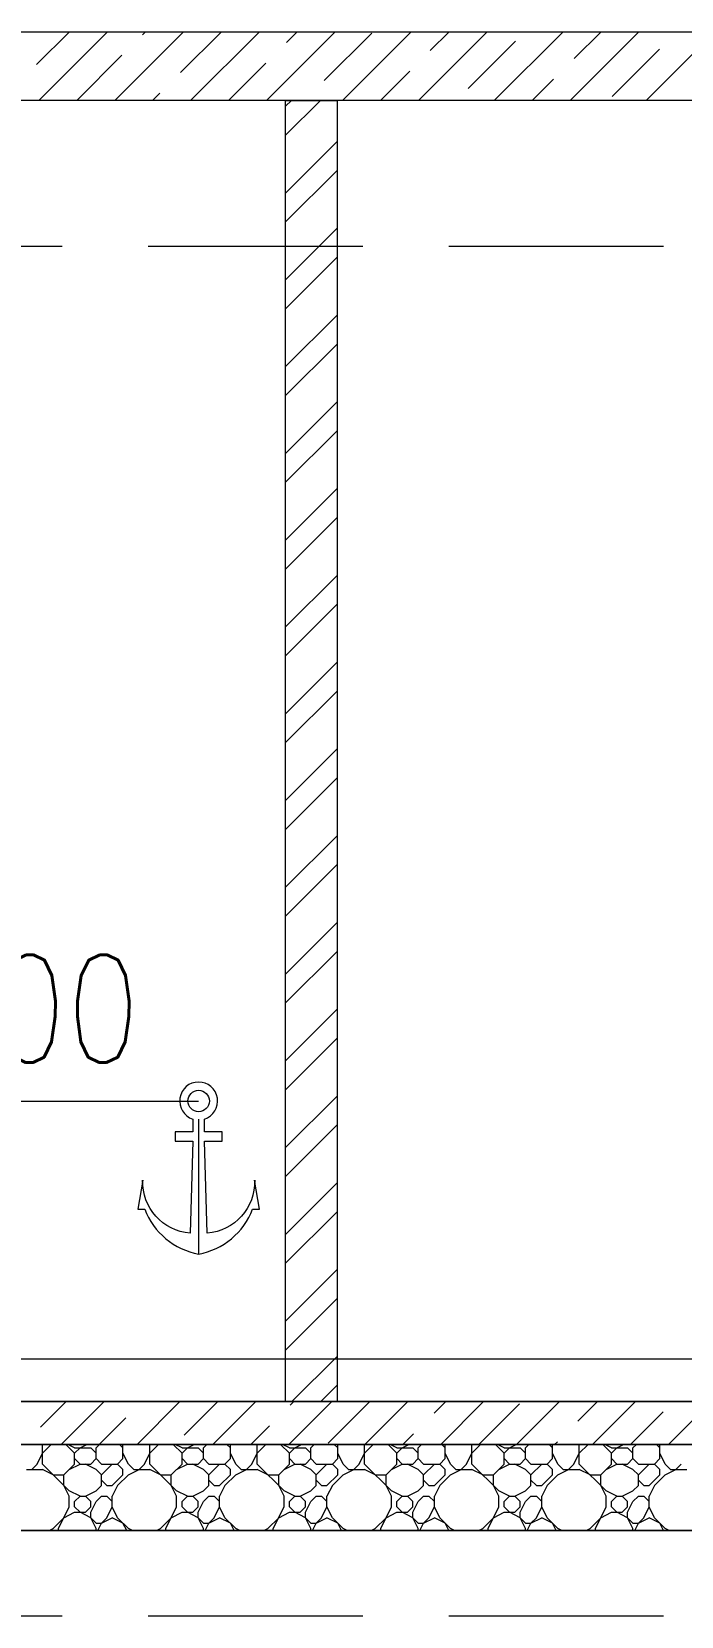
# Model space of a CAD drawing. Header units: millimetres. Extents: x 53645 to 137188, y 78097 to 135533.
# Drawn here: x 94348 to 95860, y 103080 to 106770 of the extents above; entities that cross this region are included whole.
import ezdxf

# ---------------------------------------------------------------- set-up
doc = ezdxf.new("R2010")
doc.units = ezdxf.units.MM
doc.linetypes.add('GOST2.303 4', pattern=[7, 5, -2, 0])
for name, color, linetype, lineweight in [('hatch', 7, 'Continuous', 5), ('mark', 174, 'Continuous', 15), ('Wall2', 5, 'Continuous', 5)]:
    doc.layers.add(name, color=color, linetype=linetype, lineweight=lineweight)
doc.styles.add('GOST 2.304', font='CS_Gost2304.shx', dxfattribs={"width": 0.8, "oblique": 15})

msp = doc.modelspace()

# ---------------------------------------------------------------- linework, layer by layer
at = {"layer": 'hatch', "color": 251, "ltscale": 100}
for points in [[(91368.8, 106769.9), (96418.8, 106769.9)], [(94938.8, 106609.9), (95058.8, 106609.9)], [(91368.8, 103579.9), (100018.8, 103579.9)], [(95058.8, 103579.9), (94938.8, 103579.9)], [(91368.8, 103480), (96418.8, 103479.9)], [(96418.8, 103479.9), (91368.8, 103479.9)]]:
    msp.add_lwpolyline(points, dxfattribs=at)
at = {"layer": 'hatch', "color": 251, "lineweight": 0, "ltscale": 100}
for points in [[(94359, 106693.2), (94435.8, 106769.9)], [(94364.1, 106609.9), (94524.1, 106769.9)], [(94540.9, 106609.9), (94700.9, 106769.9)], [(94605.6, 106763), (94612.5, 106769.9)], [(94694, 106674.6), (94789.3, 106769.9)], [(94717.7, 106609.9), (94877.7, 106769.9)], [(94894.5, 106609.9), (95054.5, 106769.9)], [(94940.6, 106744.5), (94966.1, 106769.9)], [(95029, 106656.1), (95139.5, 106766.6)], [(95071.2, 106609.9), (95231.2, 106769.9)], [(95248, 106609.9), (95408, 106769.9)], [(95275.6, 106725.9), (95319.6, 106769.9)], [(95424.8, 106609.9), (95584.8, 106769.9)], [(95601.6, 106609.9), (95761.6, 106769.9)], [(95610.6, 106707.3), (95673.2, 106769.9)], [(95778.4, 106609.9), (95938.4, 106769.9)], [(94452.5, 106609.9), (94557.9, 106715.3)], [(95364, 106637.5), (95474.5, 106748)], [(95699, 106619), (95809.5, 106729.4)], [(94806.1, 106609.9), (94892.9, 106696.7)], [(95159.6, 106609.9), (95227.9, 106678.2)], [(95513.2, 106609.9), (95562.9, 106659.6)], [(94629.3, 106609.9), (94646.3, 106626.9)], [(94367.9, 103520.1), (94427.7, 103579.9)], [(94416.1, 103479.9), (94516.1, 103579.9)], [(94592.9, 103479.9), (94692.9, 103579.9)], [(94702.8, 103501.5), (94781.3, 103579.9)], [(94769.7, 103479.9), (94869.7, 103579.9)], [(94946.5, 103479.9), (95046.5, 103579.9)], [(94949.4, 103571.3), (94958.1, 103579.9)], [(95037.8, 103482.9), (95134.8, 103579.9)], [(95123.2, 103479.9), (95223.2, 103579.9)], [(95284.4, 103552.8), (95311.6, 103579.9)], [(95300, 103479.9), (95400, 103579.9)], [(95476.8, 103479.9), (95576.8, 103579.9)], [(95619.4, 103534.2), (95665.2, 103579.9)], [(95653.6, 103479.9), (95753.6, 103579.9)], [(95830.3, 103479.9), (95930.3, 103579.9)], [(94504.5, 103479.9), (94566.7, 103542.2)], [(95388.4, 103479.9), (95483.3, 103574.9)], [(95741.9, 103479.9), (95818.3, 103556.3)], [(94858.1, 103479.9), (94901.7, 103523.6)], [(95211.6, 103479.9), (95236.7, 103505)], [(95565.2, 103479.9), (95571.7, 103486.5)]]:
    msp.add_lwpolyline(points, dxfattribs=at)
at = {"layer": 'hatch', "color": 251, "lineweight": 15, "ltscale": 100}
for points in [[(94938.8, 106596.2), (94952.6, 106609.9)], [(94938.8, 106528.8), (95020, 106609.9)], [(94938.8, 106394.1), (95058.8, 106514.1)], [(94938.8, 106326.8), (95058.8, 106446.8)], [(94938.8, 106192.1), (95058.8, 106312.1)], [(94938.8, 106124.7), (95058.8, 106244.7)], [(94938.8, 105990), (95058.8, 106110)], [(94938.8, 105922.6), (95058.8, 106042.6)], [(94938.8, 105787.9), (95058.8, 105907.9)], [(94938.8, 105720.6), (95058.8, 105840.6)], [(94938.8, 105585.9), (95058.8, 105705.9)], [(94938.8, 105518.5), (95058.8, 105638.5)], [(94938.8, 105383.8), (95058.8, 105503.8)], [(94938.8, 105316.5), (95058.8, 105436.5)], [(94938.8, 105181.8), (95058.8, 105301.8)], [(94938.8, 105114.4), (95058.8, 105234.4)], [(94938.8, 104979.7), (95058.8, 105099.7)], [(94938.8, 104912.4), (95058.8, 105032.4)], [(94938.8, 104777.7), (95058.8, 104897.7)], [(94938.8, 104710.3), (95058.8, 104830.3)], [(94938.8, 104575.6), (95058.8, 104695.6)], [(94938.8, 104508.3), (95058.8, 104628.3)], [(94938.8, 104373.5), (95058.8, 104493.5)], [(94938.8, 104306.2), (95058.8, 104426.2)], [(94938.8, 104171.5), (95058.8, 104291.5)], [(94938.8, 104104.1), (95058.8, 104224.1)], [(94938.8, 103969.4), (95058.8, 104089.4)], [(94938.8, 103902.1), (95058.8, 104022.1)], [(94938.8, 103767.4), (95058.8, 103887.4)], [(94938.8, 103700), (95058.8, 103820)], [(94953.5, 103579.9), (95058.8, 103685.3)], [(95020.8, 103579.9), (95058.8, 103618)], [(94372.7, 103434.6), (94372.7, 103479.9)], [(94372.7, 103459.6), (94393, 103479.9)], [(94447.7, 103459.6), (94427.3, 103479.9)], [(94447.7, 103472.1), (94432, 103479.9)], [(94447.7, 103472.1), (94485.2, 103472.1)], [(94447.7, 103459.6), (94460.2, 103472.1)], [(94460.2, 103472.1), (94475.8, 103479.9)], [(94497.7, 103459.6), (94485.2, 103472.1)], [(94497.7, 103472.1), (94505.5, 103479.9)], [(94497.7, 103447.1), (94497.7, 103472.1)], [(94560.2, 103472.1), (94552.3, 103479.9)], [(94560.2, 103447.1), (94560.2, 103479.9)], [(94622.7, 103434.6), (94622.7, 103479.9)], [(94622.7, 103459.6), (94643, 103479.9)], [(94697.7, 103459.6), (94677.3, 103479.9)], [(94697.7, 103472.1), (94682, 103479.9)], [(94697.7, 103472.1), (94735.2, 103472.1)], [(94697.7, 103459.6), (94710.2, 103472.1)], [(94710.2, 103472.1), (94725.8, 103479.9)], [(94747.7, 103459.6), (94735.2, 103472.1)], [(94747.7, 103472.1), (94755.5, 103479.9)], [(94747.7, 103447.1), (94747.7, 103472.1)], [(94810.2, 103472.1), (94802.3, 103479.9)], [(94810.2, 103447.1), (94810.2, 103479.9)], [(94872.7, 103434.6), (94872.7, 103479.9)], [(94872.7, 103459.6), (94893, 103479.9)], [(94947.7, 103459.6), (94927.3, 103479.9)], [(94947.7, 103472.1), (94932, 103479.9)], [(94947.7, 103472.1), (94985.2, 103472.1)], [(94947.7, 103459.6), (94960.2, 103472.1)], [(94960.2, 103472.1), (94975.8, 103479.9)], [(94997.7, 103459.6), (94985.2, 103472.1)], [(94997.7, 103472.1), (95005.5, 103479.9)], [(94997.7, 103447.1), (94997.7, 103472.1)], [(95060.2, 103472.1), (95052.3, 103479.9)], [(95060.2, 103447.1), (95060.2, 103479.9)], [(95122.7, 103434.6), (95122.7, 103479.9)], [(95122.7, 103459.6), (95143, 103479.9)], [(95197.7, 103459.6), (95177.3, 103479.9)], [(95197.7, 103472.1), (95182, 103479.9)], [(95197.7, 103472.1), (95235.2, 103472.1)], [(95197.7, 103459.6), (95210.2, 103472.1)], [(95210.2, 103472.1), (95225.8, 103479.9)], [(95247.7, 103459.6), (95235.2, 103472.1)], [(95247.7, 103472.1), (95255.5, 103479.9)], [(95247.7, 103447.1), (95247.7, 103472.1)], [(95310.2, 103472.1), (95302.3, 103479.9)], [(95310.2, 103447.1), (95310.2, 103479.9)], [(95372.7, 103434.6), (95372.7, 103479.9)], [(95372.7, 103459.6), (95393, 103479.9)], [(95447.7, 103459.6), (95427.3, 103479.9)], [(95447.7, 103472.1), (95432, 103479.9)], [(95447.7, 103472.1), (95485.2, 103472.1)], [(95447.7, 103459.6), (95460.2, 103472.1)], [(95460.2, 103472.1), (95475.8, 103479.9)], [(95497.7, 103459.6), (95485.2, 103472.1)], [(95497.7, 103472.1), (95505.5, 103479.9)], [(95497.7, 103447.1), (95497.7, 103472.1)], [(95560.2, 103472.1), (95552.3, 103479.9)], [(95560.2, 103447.1), (95560.2, 103479.9)], [(95622.7, 103434.6), (95622.7, 103479.9)], [(95622.7, 103459.6), (95643, 103479.9)], [(95697.7, 103459.6), (95677.3, 103479.9)], [(95697.7, 103472.1), (95682, 103479.9)], [(95697.7, 103472.1), (95735.2, 103472.1)], [(95697.7, 103459.6), (95710.2, 103472.1)], [(95710.2, 103472.1), (95725.8, 103479.9)], [(95747.7, 103459.6), (95735.2, 103472.1)], [(95747.7, 103472.1), (95755.5, 103479.9)], [(95747.7, 103447.1), (95747.7, 103472.1)], [(95810.2, 103472.1), (95802.3, 103479.9)], [(95810.2, 103447.1), (95810.2, 103479.9)], [(94347.7, 103422.1), (94360.2, 103434.6)], [(94360.2, 103434.6), (94372.7, 103459.6)], [(94435.2, 103372.1), (94372.7, 103434.6)], [(94422.7, 103409.6), (94447.7, 103434.6)], [(94435.2, 103422.1), (94460.2, 103434.6)], [(94447.7, 103434.6), (94447.7, 103459.6)], [(94460.2, 103434.6), (94447.7, 103447.1)], [(94460.2, 103434.6), (94485.2, 103434.6)], [(94497.7, 103422.1), (94472.7, 103434.6)], [(94485.2, 103434.6), (94497.7, 103447.1)], [(94510.2, 103434.6), (94497.7, 103447.1)], [(94510.2, 103434.6), (94547.7, 103434.6)], [(94510.2, 103409.6), (94535.2, 103434.6)], [(94547.7, 103434.6), (94560.2, 103447.1)], [(94560.2, 103422.1), (94547.7, 103434.6)], [(94572.7, 103434.6), (94560.2, 103459.6)], [(94585.2, 103422.1), (94572.7, 103434.6)], [(94597.7, 103422.1), (94610.2, 103434.6)], [(94610.2, 103434.6), (94622.7, 103459.6)], [(94685.2, 103372.1), (94622.7, 103434.6)], [(94672.7, 103409.6), (94697.7, 103434.6)], [(94685.2, 103422.1), (94710.2, 103434.6)], [(94697.7, 103434.6), (94697.7, 103459.6)], [(94710.2, 103434.6), (94697.7, 103447.1)], [(94710.2, 103434.6), (94735.2, 103434.6)], [(94747.7, 103422.1), (94722.7, 103434.6)], [(94735.2, 103434.6), (94747.7, 103447.1)], [(94760.2, 103434.6), (94747.7, 103447.1)], [(94760.2, 103434.6), (94797.7, 103434.6)], [(94760.2, 103409.6), (94785.2, 103434.6)], [(94797.7, 103434.6), (94810.2, 103447.1)], [(94810.2, 103422.1), (94797.7, 103434.6)], [(94822.7, 103434.6), (94810.2, 103459.6)], [(94835.2, 103422.1), (94822.7, 103434.6)], [(94847.7, 103422.1), (94860.2, 103434.6)], [(94860.2, 103434.6), (94872.7, 103459.6)], [(94935.2, 103372.1), (94872.7, 103434.6)], [(94922.7, 103409.6), (94947.7, 103434.6)], [(94935.2, 103422.1), (94960.2, 103434.6)], [(94947.7, 103434.6), (94947.7, 103459.6)], [(94960.2, 103434.6), (94947.7, 103447.1)], [(94960.2, 103434.6), (94985.2, 103434.6)], [(94997.7, 103422.1), (94972.7, 103434.6)], [(94985.2, 103434.6), (94997.7, 103447.1)], [(95010.2, 103434.6), (94997.7, 103447.1)], [(95010.2, 103434.6), (95047.7, 103434.6)], [(95010.2, 103409.6), (95035.2, 103434.6)], [(95047.7, 103434.6), (95060.2, 103447.1)], [(95060.2, 103422.1), (95047.7, 103434.6)], [(95072.7, 103434.6), (95060.2, 103459.6)], [(95085.2, 103422.1), (95072.7, 103434.6)], [(95097.7, 103422.1), (95110.2, 103434.6)], [(95110.2, 103434.6), (95122.7, 103459.6)], [(95185.2, 103372.1), (95122.7, 103434.6)], [(95172.7, 103409.6), (95197.7, 103434.6)], [(95185.2, 103422.1), (95210.2, 103434.6)], [(95197.7, 103434.6), (95197.7, 103459.6)], [(95210.2, 103434.6), (95197.7, 103447.1)], [(95210.2, 103434.6), (95235.2, 103434.6)], [(95247.7, 103422.1), (95222.7, 103434.6)], [(95235.2, 103434.6), (95247.7, 103447.1)], [(95260.2, 103434.6), (95247.7, 103447.1)], [(95260.2, 103434.6), (95297.7, 103434.6)], [(95260.2, 103409.6), (95285.2, 103434.6)], [(95297.7, 103434.6), (95310.2, 103447.1)], [(95310.2, 103422.1), (95297.7, 103434.6)], [(95322.7, 103434.6), (95310.2, 103459.6)], [(95335.2, 103422.1), (95322.7, 103434.6)], [(95347.7, 103422.1), (95360.2, 103434.6)], [(95360.2, 103434.6), (95372.7, 103459.6)], [(95435.2, 103372.1), (95372.7, 103434.6)], [(95422.7, 103409.6), (95447.7, 103434.6)], [(95435.2, 103422.1), (95460.2, 103434.6)], [(95447.7, 103434.6), (95447.7, 103459.6)], [(95460.2, 103434.6), (95447.7, 103447.1)], [(95460.2, 103434.6), (95485.2, 103434.6)], [(95497.7, 103422.1), (95472.7, 103434.6)], [(95485.2, 103434.6), (95497.7, 103447.1)], [(95510.2, 103434.6), (95497.7, 103447.1)], [(95510.2, 103434.6), (95547.7, 103434.6)], [(95510.2, 103409.6), (95535.2, 103434.6)], [(95547.7, 103434.6), (95560.2, 103447.1)], [(95560.2, 103422.1), (95547.7, 103434.6)], [(95572.7, 103434.6), (95560.2, 103459.6)], [(95585.2, 103422.1), (95572.7, 103434.6)], [(95597.7, 103422.1), (95610.2, 103434.6)], [(95610.2, 103434.6), (95622.7, 103459.6)], [(95685.2, 103372.1), (95622.7, 103434.6)], [(95672.7, 103409.6), (95697.7, 103434.6)], [(95685.2, 103422.1), (95710.2, 103434.6)], [(95697.7, 103434.6), (95697.7, 103459.6)], [(95710.2, 103434.6), (95697.7, 103447.1)], [(95710.2, 103434.6), (95735.2, 103434.6)], [(95747.7, 103422.1), (95722.7, 103434.6)], [(95735.2, 103434.6), (95747.7, 103447.1)], [(95760.2, 103434.6), (95747.7, 103447.1)], [(95760.2, 103434.6), (95797.7, 103434.6)], [(95760.2, 103409.6), (95785.2, 103434.6)], [(95797.7, 103434.6), (95810.2, 103447.1)], [(95810.2, 103422.1), (95797.7, 103434.6)], [(95822.7, 103434.6), (95810.2, 103459.6)], [(95835.2, 103422.1), (95822.7, 103434.6)], [(95847.7, 103422.1), (95860.2, 103434.6)], [(94335.2, 103422.1), (94372.7, 103422.1)], [(94397.7, 103409.6), (94372.7, 103422.1)], [(94397.7, 103409.6), (94422.7, 103409.6)], [(94422.7, 103384.6), (94422.7, 103409.6)], [(94510.2, 103409.6), (94497.7, 103422.1)], [(94510.2, 103384.6), (94510.2, 103409.6)], [(94522.7, 103384.6), (94510.2, 103397.1)], [(94535.2, 103384.6), (94560.2, 103409.6)], [(94547.7, 103384.6), (94572.7, 103409.6)], [(94560.2, 103409.6), (94560.2, 103422.1)], [(94572.7, 103409.6), (94597.7, 103422.1)], [(94585.2, 103422.1), (94622.7, 103422.1)], [(94647.7, 103409.6), (94622.7, 103422.1)], [(94647.7, 103409.6), (94672.7, 103409.6)], [(94672.7, 103384.6), (94672.7, 103409.6)], [(94760.2, 103409.6), (94747.7, 103422.1)], [(94760.2, 103384.6), (94760.2, 103409.6)], [(94772.7, 103384.6), (94760.2, 103397.1)], [(94785.2, 103384.6), (94810.2, 103409.6)], [(94797.7, 103384.6), (94822.7, 103409.6)], [(94810.2, 103409.6), (94810.2, 103422.1)], [(94822.7, 103409.6), (94847.7, 103422.1)], [(94835.2, 103422.1), (94872.7, 103422.1)], [(94897.7, 103409.6), (94872.7, 103422.1)], [(94897.7, 103409.6), (94922.7, 103409.6)], [(94922.7, 103384.6), (94922.7, 103409.6)], [(95010.2, 103409.6), (94997.7, 103422.1)], [(95010.2, 103384.6), (95010.2, 103409.6)], [(95022.7, 103384.6), (95010.2, 103397.1)], [(95035.2, 103384.6), (95060.2, 103409.6)], [(95047.7, 103384.6), (95072.7, 103409.6)], [(95060.2, 103409.6), (95060.2, 103422.1)], [(95072.7, 103409.6), (95097.7, 103422.1)], [(95085.2, 103422.1), (95122.7, 103422.1)], [(95147.7, 103409.6), (95122.7, 103422.1)], [(95147.7, 103409.6), (95172.7, 103409.6)], [(95172.7, 103384.6), (95172.7, 103409.6)], [(95260.2, 103409.6), (95247.7, 103422.1)], [(95260.2, 103384.6), (95260.2, 103409.6)], [(95272.7, 103384.6), (95260.2, 103397.1)], [(95285.2, 103384.6), (95310.2, 103409.6)], [(95297.7, 103384.6), (95322.7, 103409.6)], [(95310.2, 103409.6), (95310.2, 103422.1)], [(95322.7, 103409.6), (95347.7, 103422.1)], [(95335.2, 103422.1), (95372.7, 103422.1)], [(95397.7, 103409.6), (95372.7, 103422.1)], [(95397.7, 103409.6), (95422.7, 103409.6)], [(95422.7, 103384.6), (95422.7, 103409.6)], [(95510.2, 103409.6), (95497.7, 103422.1)], [(95510.2, 103384.6), (95510.2, 103409.6)], [(95522.7, 103384.6), (95510.2, 103397.1)], [(95535.2, 103384.6), (95560.2, 103409.6)], [(95547.7, 103384.6), (95572.7, 103409.6)], [(95560.2, 103409.6), (95560.2, 103422.1)], [(95572.7, 103409.6), (95597.7, 103422.1)], [(95585.2, 103422.1), (95622.7, 103422.1)], [(95647.7, 103409.6), (95622.7, 103422.1)], [(95647.7, 103409.6), (95672.7, 103409.6)], [(95672.7, 103384.6), (95672.7, 103409.6)], [(95760.2, 103409.6), (95747.7, 103422.1)], [(95760.2, 103384.6), (95760.2, 103409.6)], [(95772.7, 103384.6), (95760.2, 103397.1)], [(95785.2, 103384.6), (95810.2, 103409.6)], [(95797.7, 103384.6), (95822.7, 103409.6)], [(95810.2, 103409.6), (95810.2, 103422.1)], [(95822.7, 103409.6), (95847.7, 103422.1)], [(95835.2, 103422.1), (95872.7, 103422.1)], [(94435.2, 103359.6), (94422.7, 103384.6)], [(94460.2, 103359.6), (94435.2, 103372.1)], [(94435.2, 103334.6), (94435.2, 103359.6)], [(94447.7, 103347.1), (94460.2, 103359.6)], [(94460.2, 103359.6), (94472.7, 103359.6)], [(94472.7, 103359.6), (94497.7, 103372.1)], [(94485.2, 103347.1), (94472.7, 103359.6)], [(94497.7, 103372.1), (94510.2, 103384.6)], [(94497.7, 103347.1), (94510.2, 103359.6)], [(94510.2, 103359.6), (94522.7, 103359.6)], [(94522.7, 103384.6), (94535.2, 103384.6)], [(94535.2, 103347.1), (94522.7, 103359.6)], [(94547.7, 103384.6), (94535.2, 103359.6)], [(94535.2, 103334.6), (94535.2, 103359.6)], [(94685.2, 103359.6), (94672.7, 103384.6)], [(94710.2, 103359.6), (94685.2, 103372.1)], [(94685.2, 103334.6), (94685.2, 103359.6)], [(94697.7, 103347.1), (94710.2, 103359.6)], [(94710.2, 103359.6), (94722.7, 103359.6)], [(94722.7, 103359.6), (94747.7, 103372.1)], [(94735.2, 103347.1), (94722.7, 103359.6)], [(94747.7, 103372.1), (94760.2, 103384.6)], [(94747.7, 103347.1), (94760.2, 103359.6)], [(94760.2, 103359.6), (94772.7, 103359.6)], [(94772.7, 103384.6), (94785.2, 103384.6)], [(94785.2, 103347.1), (94772.7, 103359.6)], [(94797.7, 103384.6), (94785.2, 103359.6)], [(94785.2, 103334.6), (94785.2, 103359.6)], [(94935.2, 103359.6), (94922.7, 103384.6)], [(94960.2, 103359.6), (94935.2, 103372.1)], [(94935.2, 103334.6), (94935.2, 103359.6)], [(94947.7, 103347.1), (94960.2, 103359.6)], [(94960.2, 103359.6), (94972.7, 103359.6)], [(94972.7, 103359.6), (94997.7, 103372.1)], [(94985.2, 103347.1), (94972.7, 103359.6)], [(94997.7, 103372.1), (95010.2, 103384.6)], [(94997.7, 103347.1), (95010.2, 103359.6)], [(95010.2, 103359.6), (95022.7, 103359.6)], [(95022.7, 103384.6), (95035.2, 103384.6)], [(95035.2, 103347.1), (95022.7, 103359.6)], [(95047.7, 103384.6), (95035.2, 103359.6)], [(95035.2, 103334.6), (95035.2, 103359.6)], [(95185.2, 103359.6), (95172.7, 103384.6)], [(95210.2, 103359.6), (95185.2, 103372.1)], [(95185.2, 103334.6), (95185.2, 103359.6)], [(95197.7, 103347.1), (95210.2, 103359.6)], [(95210.2, 103359.6), (95222.7, 103359.6)], [(95222.7, 103359.6), (95247.7, 103372.1)], [(95235.2, 103347.1), (95222.7, 103359.6)], [(95247.7, 103372.1), (95260.2, 103384.6)], [(95247.7, 103347.1), (95260.2, 103359.6)], [(95260.2, 103359.6), (95272.7, 103359.6)], [(95272.7, 103384.6), (95285.2, 103384.6)], [(95285.2, 103347.1), (95272.7, 103359.6)], [(95297.7, 103384.6), (95285.2, 103359.6)], [(95285.2, 103334.6), (95285.2, 103359.6)], [(95435.2, 103359.6), (95422.7, 103384.6)], [(95460.2, 103359.6), (95435.2, 103372.1)], [(95435.2, 103334.6), (95435.2, 103359.6)], [(95447.7, 103347.1), (95460.2, 103359.6)], [(95460.2, 103359.6), (95472.7, 103359.6)], [(95472.7, 103359.6), (95497.7, 103372.1)], [(95485.2, 103347.1), (95472.7, 103359.6)], [(95497.7, 103372.1), (95510.2, 103384.6)], [(95497.7, 103347.1), (95510.2, 103359.6)], [(95510.2, 103359.6), (95522.7, 103359.6)], [(95522.7, 103384.6), (95535.2, 103384.6)], [(95535.2, 103347.1), (95522.7, 103359.6)], [(95547.7, 103384.6), (95535.2, 103359.6)], [(95535.2, 103334.6), (95535.2, 103359.6)], [(95685.2, 103359.6), (95672.7, 103384.6)], [(95710.2, 103359.6), (95685.2, 103372.1)], [(95685.2, 103334.6), (95685.2, 103359.6)], [(95697.7, 103347.1), (95710.2, 103359.6)], [(95710.2, 103359.6), (95722.7, 103359.6)], [(95722.7, 103359.6), (95747.7, 103372.1)], [(95735.2, 103347.1), (95722.7, 103359.6)], [(95747.7, 103372.1), (95760.2, 103384.6)], [(95747.7, 103347.1), (95760.2, 103359.6)], [(95760.2, 103359.6), (95772.7, 103359.6)], [(95772.7, 103384.6), (95785.2, 103384.6)], [(95785.2, 103347.1), (95772.7, 103359.6)], [(95797.7, 103384.6), (95785.2, 103359.6)], [(95785.2, 103334.6), (95785.2, 103359.6)], [(94410.2, 103284.6), (94435.2, 103334.6)], [(94422.7, 103309.6), (94447.7, 103322.1)], [(94447.7, 103334.6), (94447.7, 103347.1)], [(94460.2, 103322.1), (94447.7, 103334.6)], [(94447.7, 103322.1), (94472.7, 103322.1)], [(94485.2, 103309.6), (94460.2, 103322.1)], [(94472.7, 103322.1), (94485.2, 103334.6)], [(94485.2, 103334.6), (94485.2, 103347.1)], [(94485.2, 103322.1), (94497.7, 103347.1)], [(94485.2, 103309.6), (94485.2, 103322.1)], [(94522.7, 103309.6), (94535.2, 103334.6)], [(94547.7, 103309.6), (94535.2, 103334.6)], [(94660.2, 103284.6), (94685.2, 103334.6)], [(94672.7, 103309.6), (94697.7, 103322.1)], [(94697.7, 103334.6), (94697.7, 103347.1)], [(94710.2, 103322.1), (94697.7, 103334.6)], [(94697.7, 103322.1), (94722.7, 103322.1)], [(94735.2, 103309.6), (94710.2, 103322.1)], [(94722.7, 103322.1), (94735.2, 103334.6)], [(94735.2, 103334.6), (94735.2, 103347.1)], [(94735.2, 103322.1), (94747.7, 103347.1)], [(94735.2, 103309.6), (94735.2, 103322.1)], [(94772.7, 103309.6), (94785.2, 103334.6)], [(94797.7, 103309.6), (94785.2, 103334.6)], [(94910.2, 103284.6), (94935.2, 103334.6)], [(94922.7, 103309.6), (94947.7, 103322.1)], [(94947.7, 103334.6), (94947.7, 103347.1)], [(94960.2, 103322.1), (94947.7, 103334.6)], [(94947.7, 103322.1), (94972.7, 103322.1)], [(94985.2, 103309.6), (94960.2, 103322.1)], [(94972.7, 103322.1), (94985.2, 103334.6)], [(94985.2, 103334.6), (94985.2, 103347.1)], [(94985.2, 103322.1), (94997.7, 103347.1)], [(94985.2, 103309.6), (94985.2, 103322.1)], [(95022.7, 103309.6), (95035.2, 103334.6)], [(95047.7, 103309.6), (95035.2, 103334.6)], [(95160.2, 103284.6), (95185.2, 103334.6)], [(95172.7, 103309.6), (95197.7, 103322.1)], [(95197.7, 103334.6), (95197.7, 103347.1)], [(95210.2, 103322.1), (95197.7, 103334.6)], [(95197.7, 103322.1), (95222.7, 103322.1)], [(95235.2, 103309.6), (95210.2, 103322.1)], [(95222.7, 103322.1), (95235.2, 103334.6)], [(95235.2, 103334.6), (95235.2, 103347.1)], [(95235.2, 103322.1), (95247.7, 103347.1)], [(95235.2, 103309.6), (95235.2, 103322.1)], [(95272.7, 103309.6), (95285.2, 103334.6)], [(95297.7, 103309.6), (95285.2, 103334.6)], [(95410.2, 103284.6), (95435.2, 103334.6)], [(95422.7, 103309.6), (95447.7, 103322.1)], [(95447.7, 103334.6), (95447.7, 103347.1)], [(95460.2, 103322.1), (95447.7, 103334.6)], [(95447.7, 103322.1), (95472.7, 103322.1)], [(95485.2, 103309.6), (95460.2, 103322.1)], [(95472.7, 103322.1), (95485.2, 103334.6)], [(95485.2, 103334.6), (95485.2, 103347.1)], [(95485.2, 103322.1), (95497.7, 103347.1)], [(95485.2, 103309.6), (95485.2, 103322.1)], [(95522.7, 103309.6), (95535.2, 103334.6)], [(95547.7, 103309.6), (95535.2, 103334.6)], [(95660.2, 103284.6), (95685.2, 103334.6)], [(95672.7, 103309.6), (95697.7, 103322.1)], [(95697.7, 103334.6), (95697.7, 103347.1)], [(95710.2, 103322.1), (95697.7, 103334.6)], [(95697.7, 103322.1), (95722.7, 103322.1)], [(95735.2, 103309.6), (95710.2, 103322.1)], [(95722.7, 103322.1), (95735.2, 103334.6)], [(95735.2, 103334.6), (95735.2, 103347.1)], [(95735.2, 103322.1), (95747.7, 103347.1)], [(95735.2, 103309.6), (95735.2, 103322.1)], [(95772.7, 103309.6), (95785.2, 103334.6)], [(95797.7, 103309.6), (95785.2, 103334.6)], [(94388.3, 103279.9), (94397.7, 103284.6)], [(94397.7, 103284.6), (94422.7, 103309.6)], [(94410.2, 103279.9), (94410.2, 103284.6)], [(94497.7, 103297.1), (94485.2, 103309.6)], [(94497.7, 103284.6), (94485.2, 103309.6)], [(94497.7, 103297.1), (94510.2, 103297.1)], [(94497.7, 103279.9), (94497.7, 103284.6)], [(94501.6, 103279.9), (94510.2, 103297.1)], [(94510.2, 103297.1), (94522.7, 103309.6)], [(94510.2, 103297.1), (94535.2, 103309.6)], [(94560.2, 103297.1), (94535.2, 103309.6)], [(94560.2, 103297.1), (94535.2, 103309.6)], [(94572.7, 103284.6), (94547.7, 103309.6)], [(94568.8, 103279.9), (94560.2, 103297.1)], [(94582, 103279.9), (94572.7, 103284.6)], [(94638.3, 103279.9), (94647.7, 103284.6)], [(94647.7, 103284.6), (94672.7, 103309.6)], [(94660.2, 103279.9), (94660.2, 103284.6)], [(94747.7, 103297.1), (94735.2, 103309.6)], [(94747.7, 103284.6), (94735.2, 103309.6)], [(94747.7, 103297.1), (94760.2, 103297.1)], [(94747.7, 103279.9), (94747.7, 103284.6)], [(94751.6, 103279.9), (94760.2, 103297.1)], [(94760.2, 103297.1), (94772.7, 103309.6)], [(94760.2, 103297.1), (94785.2, 103309.6)], [(94810.2, 103297.1), (94785.2, 103309.6)], [(94810.2, 103297.1), (94785.2, 103309.6)], [(94822.7, 103284.6), (94797.7, 103309.6)], [(94818.8, 103279.9), (94810.2, 103297.1)], [(94832, 103279.9), (94822.7, 103284.6)], [(94888.3, 103279.9), (94897.7, 103284.6)], [(94897.7, 103284.6), (94922.7, 103309.6)], [(94910.2, 103279.9), (94910.2, 103284.6)], [(94997.7, 103297.1), (94985.2, 103309.6)], [(94997.7, 103284.6), (94985.2, 103309.6)], [(94997.7, 103297.1), (95010.2, 103297.1)], [(94997.7, 103279.9), (94997.7, 103284.6)], [(95001.6, 103279.9), (95010.2, 103297.1)], [(95010.2, 103297.1), (95022.7, 103309.6)], [(95010.2, 103297.1), (95035.2, 103309.6)], [(95060.2, 103297.1), (95035.2, 103309.6)], [(95060.2, 103297.1), (95035.2, 103309.6)], [(95072.7, 103284.6), (95047.7, 103309.6)], [(95068.8, 103279.9), (95060.2, 103297.1)], [(95082, 103279.9), (95072.7, 103284.6)], [(95138.3, 103279.9), (95147.7, 103284.6)], [(95147.7, 103284.6), (95172.7, 103309.6)], [(95160.2, 103279.9), (95160.2, 103284.6)], [(95247.7, 103297.1), (95235.2, 103309.6)], [(95247.7, 103284.6), (95235.2, 103309.6)], [(95247.7, 103297.1), (95260.2, 103297.1)], [(95247.7, 103279.9), (95247.7, 103284.6)], [(95251.6, 103279.9), (95260.2, 103297.1)], [(95260.2, 103297.1), (95272.7, 103309.6)], [(95260.2, 103297.1), (95285.2, 103309.6)], [(95310.2, 103297.1), (95285.2, 103309.6)], [(95310.2, 103297.1), (95285.2, 103309.6)], [(95322.7, 103284.6), (95297.7, 103309.6)], [(95318.8, 103279.9), (95310.2, 103297.1)], [(95332, 103279.9), (95322.7, 103284.6)], [(95388.3, 103279.9), (95397.7, 103284.6)], [(95397.7, 103284.6), (95422.7, 103309.6)], [(95410.2, 103279.9), (95410.2, 103284.6)], [(95497.7, 103297.1), (95485.2, 103309.6)], [(95497.7, 103284.6), (95485.2, 103309.6)], [(95497.7, 103297.1), (95510.2, 103297.1)], [(95497.7, 103279.9), (95497.7, 103284.6)], [(95501.6, 103279.9), (95510.2, 103297.1)], [(95510.2, 103297.1), (95522.7, 103309.6)], [(95510.2, 103297.1), (95535.2, 103309.6)], [(95560.2, 103297.1), (95535.2, 103309.6)], [(95560.2, 103297.1), (95535.2, 103309.6)], [(95572.7, 103284.6), (95547.7, 103309.6)], [(95568.8, 103279.9), (95560.2, 103297.1)], [(95582, 103279.9), (95572.7, 103284.6)], [(95638.3, 103279.9), (95647.7, 103284.6)], [(95647.7, 103284.6), (95672.7, 103309.6)], [(95660.2, 103279.9), (95660.2, 103284.6)], [(95747.7, 103297.1), (95735.2, 103309.6)], [(95747.7, 103284.6), (95735.2, 103309.6)], [(95747.7, 103297.1), (95760.2, 103297.1)], [(95747.7, 103279.9), (95747.7, 103284.6)], [(95751.6, 103279.9), (95760.2, 103297.1)], [(95760.2, 103297.1), (95772.7, 103309.6)], [(95760.2, 103297.1), (95785.2, 103309.6)], [(95810.2, 103297.1), (95785.2, 103309.6)], [(95810.2, 103297.1), (95785.2, 103309.6)], [(95822.7, 103284.6), (95797.7, 103309.6)], [(95818.8, 103279.9), (95810.2, 103297.1)], [(95832, 103279.9), (95822.7, 103284.6)]]:
    msp.add_lwpolyline(points, dxfattribs=at)
at = {"layer": 'hatch', "color": 251, "linetype": 'Continuous', "ltscale": 100}
for points in [[(94722.9, 104208.1), (94682, 104208.1)], [(94682, 104208.1), (94682, 104186)], [(94722.9, 104237.9), (94722.9, 104208.1)], [(94736.4, 104237.9), (94736.4, 103923.2)], [(94750, 104208.1), (94750, 104237.9)], [(94790.8, 104208.1), (94750, 104208.1)], [(94790.8, 104186), (94790.8, 104208.1)], [(94682, 104186), (94722.9, 104186)], [(94722.9, 104186), (94716.9, 103972.1)], [(94750, 104186), (94790.8, 104186)], [(94756, 103972.1), (94750, 104186)], [(94606.1, 104095.4), (94594.8, 104027.9)], [(94878.1, 104027.9), (94866.8, 104095.4)], [(94594.8, 104027.9), (94610.8, 104027.9)], [(94862.1, 104027.9), (94878.1, 104027.9)]]:
    msp.add_lwpolyline(points, dxfattribs=at)
at = {"layer": 'hatch', "color": 251, "ltscale": 100}
msp.add_lwpolyline([(91368.8, 103679.9), (100018.8, 103679.9), (100018.8, 103579.9), (91368.8, 103579.9)], close=True, dxfattribs=at)
at = {"layer": 'hatch', "color": 251, "linetype": 'Continuous', "ltscale": 100}
msp.add_circle((94736.4, 104279.9), 25, dxfattribs=at)
for centre, radius, start, end in [((94736.4, 104279.9), 44.2, 287.8494, 252.1506), ((94768.4, 104089.2), 169.1, 201.2429, 259.1102), ((94704.5, 104089.2), 169.1, 280.8898, 338.7571)]:
    msp.add_arc(centre, radius, start, end, dxfattribs=at)
at = {"layer": 'hatch', "color": 251, "linetype": 'Continuous', "ltscale": 100, "extrusion": (0, 0, -1)}
for centre, start, end in [((-94726.5, 104092.2), 274.5733, 1.5022), ((-94746.4, 104092.2), 178.4978, 265.4267)]:
    msp.add_arc(centre, 120.5, start, end, dxfattribs=at)
at = {"layer": 'mark', "linetype": 'Continuous', "ltscale": 100}
msp.add_lwpolyline([(93527, 104279.9), (94736.4, 104279.9)], dxfattribs=at)
at = {"layer": 'Wall2', "ltscale": 50}
for points in [[(96418.8, 106609.9), (91368.8, 106609.9)], [(96418.8, 103279.9), (91368.8, 103280)]]:
    msp.add_lwpolyline(points, dxfattribs=at)
at = {"layer": 'Wall2', "lineweight": 20, "ltscale": 50}
for points in [[(94938.8, 103579.9), (94938.8, 106609.9)], [(95058.8, 106609.9), (95058.8, 103579.9)]]:
    msp.add_lwpolyline(points, dxfattribs=at)
at = {"layer": 'Wall2', "color": 4, "linetype": 'GOST2.303 4', "lineweight": 0, "ltscale": 100}
msp.add_lwpolyline([(100018.8, 106269.9), (91368.8, 106269.9)], dxfattribs=at)
msp.add_lwpolyline([(91368.8, 103479.9), (100018.8, 103479.9), (100018.8, 103079.9), (91368.8, 103079.9)], close=True, dxfattribs=at)
at = {"layer": 'Wall2', "color": 4, "linetype": 'Continuous', "lineweight": 0, "ltscale": 75}
msp.add_lwpolyline([(91493.8, 103280), (96293.8, 103280)], dxfattribs=at)

# ---------------------------------------------------------------- texts
at = {"layer": 'mark', "linetype": 'Continuous', "ltscale": 100, "insert": (93639.3, 104619.9), "char_height": 250, "width": 1012.622, "attachment_point": 1, "style": 'GOST 2.304'}
msp.add_mtext('{\\Fsimplex|c0;\\Q0.2618;%%P\\Fsimplex|c204;0,000}', dxfattribs=at)

doc.saveas('drawing.dxf')
